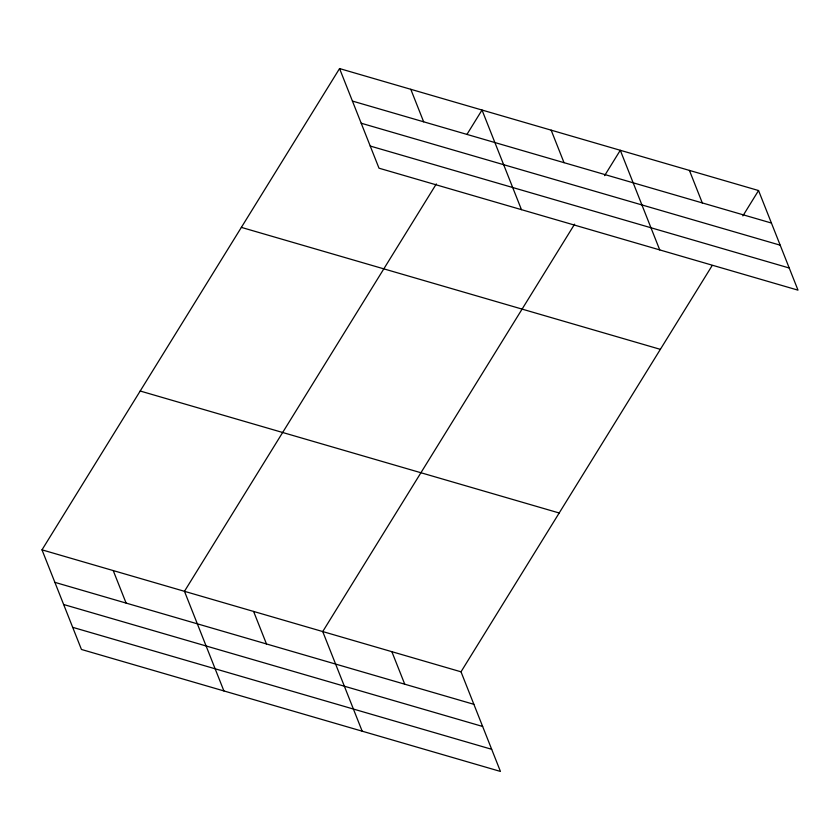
<?xml version="1.0" encoding="UTF-8"?>
<svg xmlns="http://www.w3.org/2000/svg" width="840" height="840" viewBox="0 0 840 840"><rect width="100%" height="100%" fill="white"/><g stroke="black" fill="none" stroke-linecap="round" stroke-linejoin="round"><path stroke-width="1.26" d="M42 549.843L461.003 671.811L500.441 771.435L81.448 649.467L42 549.843L339.56 68.565L758.552 190.533L798 290.157L378.998 168.189L339.56 68.565M436.328 183.928L184.464 591.308L223.902 690.942M467.019 134.295L482.013 110.03L521.462 209.664M574.602 224.175L322.728 631.565L362.177 731.189M604.601 175.644L620.288 150.286L659.726 249.911M461.003 671.811L712.183 265.524M742.875 215.901L758.552 190.533M352.433 101.073L771.425 223.041M361.2 123.228L780.192 245.185M370.23 146.044L789.232 268.002M241.364 227.388L660.366 349.356M140.196 391.02L559.188 512.988M54.873 582.351L473.865 704.319M63.641 604.506L482.643 726.464M72.67 627.323L491.673 749.291M689.42 170.405L702.293 202.913M551.155 130.158L564.018 162.666M410.792 89.302L423.654 121.811M391.86 651.683L404.733 684.191M253.596 611.436L266.469 643.944M113.232 570.581L126.105 603.089"/></g></svg>
